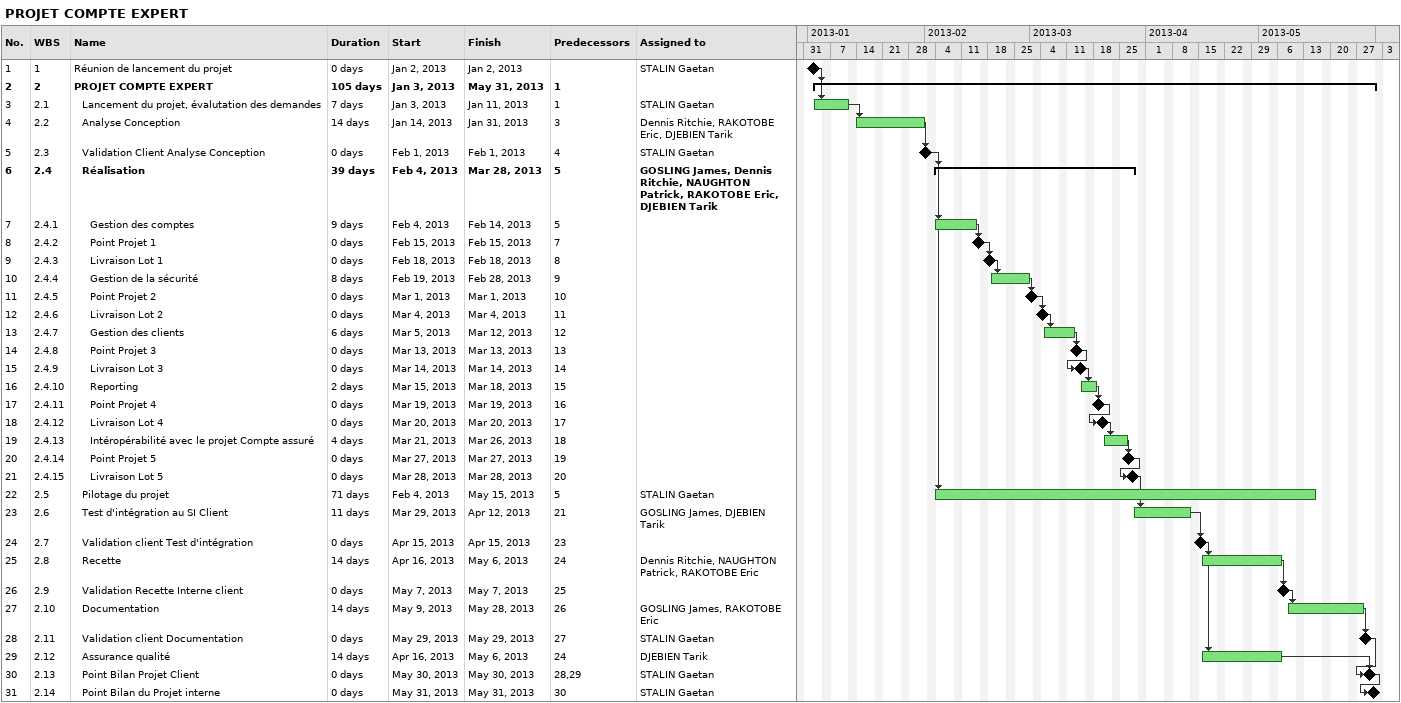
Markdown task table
PROJET COMPTE EXPERT

| ID | WBS | Task | Duration | Start | Finish | Predecessors | Resources |
|---|---|---|---|---|---|---|---|
| 1 | 1 | Réunion de lancement du projet | 0d | 2013-01-02 | 2013-01-02 |  | STALIN Gaetan |
| 2 | 2 | **PROJET COMPTE EXPERT** | 105d | 2013-01-03 | 2013-05-31 | 1 |  |
| 3 | 2.1 | Lancement du projet, évalutation des demandes | 7d | 2013-01-03 | 2013-01-11 | 1 | STALIN Gaetan |
| 4 | 2.2 | Analyse Conception | 14d | 2013-01-14 | 2013-01-31 | 3 | Dennis Ritchie, RAKOTOBE Eric, DJEBIEN Tarik |
| 5 | 2.3 | Validation Client Analyse Conception | 0d | 2013-02-01 | 2013-02-01 | 4 | STALIN Gaetan |
| 6 | 2.4 | **Réalisation** | 39d | 2013-02-04 | 2013-03-28 | 5 | GOSLING James, Dennis Ritchie, NAUGHTON Patrick, RAKOTOBE Eric, DJEBIEN Tarik |
| 7 | 2.4.1 | Gestion des comptes | 9d | 2013-02-04 | 2013-02-14 | 5 |  |
| 8 | 2.4.2 | Point Projet 1 | 0d | 2013-02-15 | 2013-02-15 | 7 |  |
| 9 | 2.4.3 | Livraison Lot 1 | 0d | 2013-02-18 | 2013-02-18 | 8 |  |
| 10 | 2.4.4 | Gestion de la sécurité | 8d | 2013-02-19 | 2013-02-28 | 9 |  |
| 11 | 2.4.5 | Point Projet 2 | 0d | 2013-03-01 | 2013-03-01 | 10 |  |
| 12 | 2.4.6 | Livraison Lot 2 | 0d | 2013-03-04 | 2013-03-04 | 11 |  |
| 13 | 2.4.7 | Gestion des clients | 6d | 2013-03-05 | 2013-03-12 | 12 |  |
| 14 | 2.4.8 | Point Projet 3 | 0d | 2013-03-13 | 2013-03-13 | 13 |  |
| 15 | 2.4.9 | Livraison Lot 3 | 0d | 2013-03-14 | 2013-03-14 | 14 |  |
| 16 | 2.4.10 | Reporting | 2d | 2013-03-15 | 2013-03-18 | 15 |  |
| 17 | 2.4.11 | Point Projet 4 | 0d | 2013-03-19 | 2013-03-19 | 16 |  |
| 18 | 2.4.12 | Livraison Lot 4 | 0d | 2013-03-20 | 2013-03-20 | 17 |  |
| 19 | 2.4.13 | Intéropérabilité avec le projet Compte assuré | 4d | 2013-03-21 | 2013-03-26 | 18 |  |
| 20 | 2.4.14 | Point Projet 5 | 0d | 2013-03-27 | 2013-03-27 | 19 |  |
| 21 | 2.4.15 | Livraison Lot 5 | 0d | 2013-03-28 | 2013-03-28 | 20 |  |
| 22 | 2.5 | Pilotage du projet | 71d | 2013-02-04 | 2013-05-15 | 5 | STALIN Gaetan |
| 23 | 2.6 | Test d'intégration au SI Client | 11d | 2013-03-29 | 2013-04-12 | 21 | GOSLING James, DJEBIEN Tarik |
| 24 | 2.7 | Validation client Test d'intégration | 0d | 2013-04-15 | 2013-04-15 | 23 |  |
| 25 | 2.8 | Recette | 14d | 2013-04-16 | 2013-05-06 | 24 | Dennis Ritchie, NAUGHTON Patrick, RAKOTOBE Eric |
| 26 | 2.9 | Validation Recette Interne client | 0d | 2013-05-07 | 2013-05-07 | 25 |  |
| 27 | 2.10 | Documentation | 14d | 2013-05-09 | 2013-05-28 | 26 | GOSLING James, RAKOTOBE Eric |
| 28 | 2.11 | Validation client Documentation | 0d | 2013-05-29 | 2013-05-29 | 27 | STALIN Gaetan |
| 29 | 2.12 | Assurance qualité | 14d | 2013-04-16 | 2013-05-06 | 24 | DJEBIEN Tarik |
| 30 | 2.13 | Point Bilan Projet Client | 0d | 2013-05-30 | 2013-05-30 | 28, 29 | STALIN Gaetan |
| 31 | 2.14 | Point Bilan du Projet interne | 0d | 2013-05-31 | 2013-05-31 | 30 | STALIN Gaetan |
